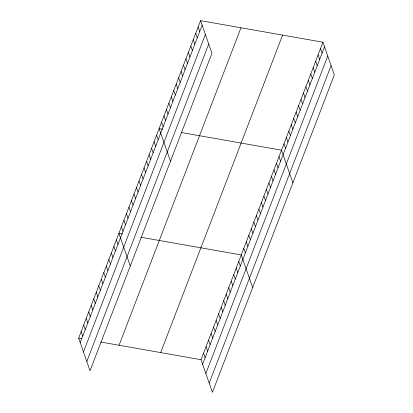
<?xml version="1.0" encoding="UTF-8"?>
<svg xmlns="http://www.w3.org/2000/svg" width="413" height="413" viewBox="0 0 413 413"><rect width="100%" height="100%" fill="white"/><g stroke="black" fill="none" stroke-linecap="round" stroke-linejoin="round"><path stroke-width="0.62" d="M200.579 20.65L211.946 53.292L90.034 370.776L78.666 338.133L200.579 20.65L322.966 42.224L334.334 74.867L212.421 392.35L201.054 359.708L322.966 42.224M80.241 342.645L202.153 25.162M83.472 351.928L205.385 34.444M86.802 361.494L208.715 44.01M119.058 345.253L240.965 27.769M160.667 352.588L282.58 35.105M202.623 364.22L324.535 46.736M205.855 373.502L327.767 56.018M209.19 383.068L331.097 65.584M162.799 129.243L159.129 128.593L170.497 161.235M181.157 132.48L281.516 150.167L292.884 182.809M122.568 234.011L118.898 233.366L130.265 266.008M140.926 237.248L241.285 254.94L252.653 287.582M78.666 338.133L81.728 338.67M100.7 342.016L201.054 359.708M320.524 48.574L322.099 53.086M318.087 54.924L319.662 59.436M315.651 61.274L317.22 65.786M313.214 67.624L314.783 72.136M310.772 73.973L312.347 78.485M308.335 80.323L309.905 84.835M305.899 86.673L307.468 91.185M303.457 93.023L305.031 97.535M301.02 99.373L302.59 103.885M298.584 105.723L300.153 110.235M296.142 112.073L297.716 116.585M293.705 118.423L295.28 122.935M291.268 124.772L292.838 129.284M288.832 131.122L290.401 135.634M286.39 137.467L287.964 141.984M283.953 143.817L285.522 148.334M279.002 156.718L280.572 161.23M276.488 163.264L278.057 167.776M273.974 169.815L275.543 174.327M271.455 176.361L273.029 180.873M268.94 182.907L270.515 187.425M266.426 189.459L268.001 193.971M263.912 196.005L265.487 200.517M261.398 202.556L262.973 207.068M198.142 27L199.711 31.512M258.884 209.102L260.458 213.614M195.705 33.35L197.275 37.862M256.37 215.648L257.944 220.16M193.263 39.7L194.838 44.212M253.856 222.199L255.425 226.711M190.827 46.05L192.396 50.562M251.341 228.745L252.911 233.257M188.39 52.399L189.959 56.911M248.827 235.296L250.397 239.808M185.948 58.749L187.523 63.261M246.313 241.842L247.883 246.355M183.511 65.099L185.086 69.611M243.799 248.389L245.368 252.901M181.075 71.449L182.644 75.961M178.638 77.799L180.207 82.311M238.771 261.486L240.34 265.998M176.196 84.149L177.771 88.661M236.257 268.032L237.826 272.549M173.759 90.499L175.329 95.011M233.743 274.583L235.312 279.095M171.323 96.843L172.892 101.361M231.228 281.129L232.798 285.641M168.881 103.193L170.455 107.71M228.714 287.68L230.284 292.192M166.444 109.543L168.014 114.06M226.195 294.226L227.769 298.738M164.007 115.893L165.577 120.41M161.566 122.243L163.14 126.755M223.681 300.772L225.255 305.29M221.167 307.324L222.741 311.836M156.615 135.144L158.189 139.656M218.653 313.87L220.227 318.382M154.101 141.69L155.67 146.202M216.138 320.421L217.713 324.933M151.586 148.236L153.156 152.753M213.624 326.967L215.199 331.479M149.072 154.787L150.642 159.299M211.11 333.513L212.685 338.03M146.558 161.333L148.128 165.845M208.596 340.064L210.165 344.576M144.044 167.885L145.613 172.397M206.082 346.61L207.651 351.122M141.53 174.431L143.099 178.943M203.568 353.161L205.137 357.673M139.016 180.977L140.585 185.494M136.502 187.528L138.071 192.04M133.988 194.074L135.557 198.586M131.473 200.625L133.043 205.137M128.959 207.171L130.529 211.683M126.44 213.717L128.015 218.234M123.926 220.268L125.5 224.78M121.412 226.814L122.986 231.326M116.383 239.912L117.958 244.424M113.869 246.458L115.444 250.975M111.355 253.009L112.93 257.521M108.841 259.555L110.41 264.067M106.327 266.106L107.896 270.618M103.813 272.652L105.382 277.164M101.299 279.198L102.868 283.71M98.784 285.75L100.354 290.262M96.27 292.296L97.84 296.808M93.756 298.847L95.326 303.359M91.242 305.393L92.811 309.905M88.728 311.939L90.297 316.451M86.214 318.49L87.783 323.002M83.7 325.036L85.269 329.548M81.18 331.582L82.755 336.099"/></g></svg>
